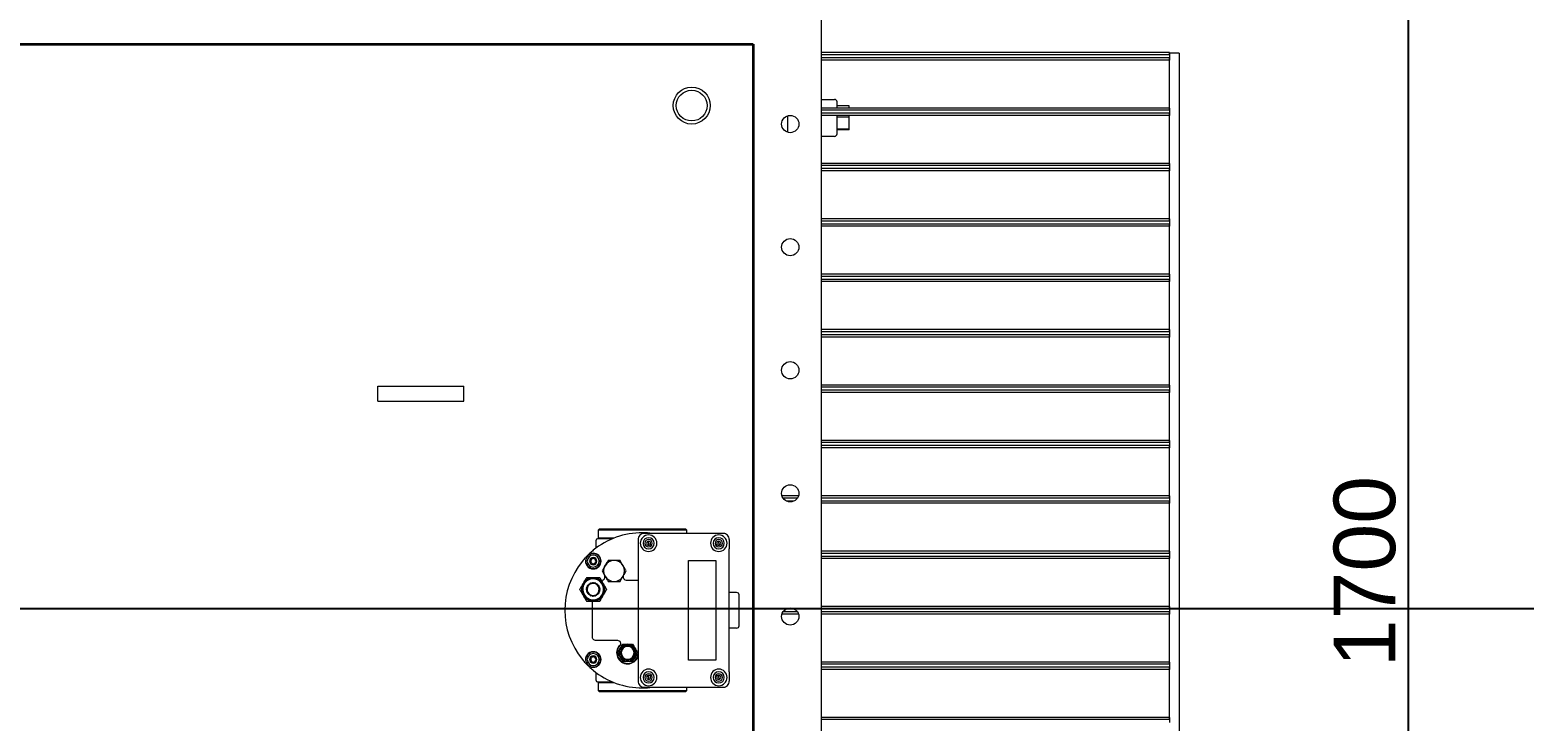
# Model space of a CAD drawing. Header units: millimetres. Extents: x 30710 to 48779, y -19256 to -8564.
# Drawn here: x 36833 to 38046, y -14002 to -13440 of the extents above; entities that cross this region are included whole.
import ezdxf

# ---------------------------------------------------------------- set-up
doc = ezdxf.new("R2010")
doc.units = ezdxf.units.MM
doc.header["$LTSCALE"] = 10
doc.linetypes.add('ACAD_ISO04W100', pattern=[30, 24, -3, 0, -3])
doc.layers.get('0').update_dxf_attribs({"color": 1, "linetype": 'ACAD_ISO04W100', "lineweight": 25})
doc.layers.get('Defpoints').update_dxf_attribs({"lineweight": 25})
for name, color, linetype, lineweight in [('2', 3, 'Continuous', 25), ('粗实线', 4, 'Continuous', 18), ('细实线', 3, 'Continuous', 35)]:
    doc.layers.add(name, color=color, linetype=linetype, lineweight=lineweight)
doc.styles.get("Standard").update_dxf_attribs({"font": ''})
doc.styles.get('Standard').set_extended_font_data('arial')
doc.dimstyles.new('2', dxfattribs={"dimscale": 20, "dimtxt": 2.5, "dimasz": 2.5, "dimexe": 1.5, "dimexo": 0, "dimgap": 0.5, "dimtad": 1, "dimtoh": 1, "dimtxsty": 'Standard', "dimcen": -2.5, "dimdle": 5, "dimclrd": 3, "dimclre": 3, "dimclrt": 3, "dimazin": 2, "dimtfac": 1, "dimtmove": 0, "dimatfit": 2, "dimfxl": 0, "dimtolj": 1, "dimarcsym": 0})

# ---------------------------------------------------------------- blocks, each defined once
blk = doc.blocks.new('*X21')
at = {"layer": '2', "linetype": 'Continuous'}
for points in [[(37952.4, -13042.6), (37944.1, -13092.6), (37960.7, -13092.6)], [(37952.4, -14717.6), (37944.1, -14667.6), (37960.7, -14667.6)]]:
    blk.add_hatch(color=3, dxfattribs=at).paths.add_polyline_path(points, flags=0)
at = {"layer": '2', "color": 3, "linetype": 'Continuous'}
for p, q in [((36870.2, -13042.6), (37982.4, -13042.6)), ((37952.4, -14717.6), (37952.4, -13042.6)), ((37372.7, -14717.6), (37982.4, -14717.6))]:
    blk.add_line(p, q, dxfattribs=at)
at = {"layer": '2', "color": 3, "insert": (37916.9, -13880.1), "char_height": 50, "width": 288.796, "attachment_point": 5, "rotation": 90}
blk.add_mtext('1700', dxfattribs=at)

msp = doc.modelspace()

# ---------------------------------------------------------------- linework, layer by layer
msp.add_line((35099.22, -13910.16), (37841.22, -13910.16))
at = {"layer": 'Defpoints'}
msp.add_line((30710.22, -13910.16), (45830.22, -13910.16), dxfattribs=at)
at = {"layer": '粗实线'}
for p, q in [((37475.22, -13396.56), (37475.22, -14426.56)), ((37758.22, -13458.56), (37475.22, -13458.56)), ((37758.22, -13460.36), (37475.22, -13460.36)), ((37758.22, -13462.76), (37475.22, -13462.76)), ((37758.22, -13464.56), (37475.22, -13464.56)), ((37758.22, -13458.56), (37758.22, -13460.36)), ((37758.22, -13460.36), (37758.22, -13459.06)), ((37762.22, -13459.06), (37758.22, -13459.06)), ((37758.22, -13460.36), (37758.22, -13462.76)), ((37758.22, -13505.36), (37758.22, -13462.76)), ((37758.22, -13462.76), (37758.22, -13464.56)), ((37758.22, -13503.56), (37758.22, -13464.56)), ((37766.22, -13459.06), (37762.22, -13459.06)), ((37766.22, -13459.06), (37766.22, -14364.06)), ((37475.22, -13496.56), (37486.22, -13496.56)), ((37758.22, -13503.56), (37475.22, -13503.56)), ((37758.22, -13505.36), (37475.22, -13505.36)), ((37488.22, -13503.56), (37488.22, -13498.56)), ((37498.22, -13501.827), (37488.22, -13501.827)), ((37498.22, -13503.56), (37498.22, -13501.827)), ((37758.22, -13503.56), (37758.22, -13505.36)), ((37758.22, -13505.36), (37758.22, -13507.76)), ((37448.22, -13523.268), (37448.22, -13509.852)), ((37758.22, -13507.76), (37475.22, -13507.76)), ((37758.22, -13509.56), (37475.22, -13509.56)), ((37488.22, -13524.56), (37488.22, -13509.56)), ((37498.22, -13511.076), (37488.22, -13511.076)), ((37498.22, -13511.076), (37498.22, -13509.56)), ((37498.22, -13520.809), (37498.22, -13511.076)), ((37758.22, -13550.36), (37758.22, -13507.76)), ((37758.22, -13507.76), (37758.22, -13509.56)), ((37758.22, -13548.56), (37758.22, -13509.56)), ((37486.22, -13526.56), (37475.22, -13526.56)), ((37498.22, -13520.809), (37488.22, -13520.809)), ((37498.22, -13521.292), (37488.22, -13521.292)), ((37498.22, -13521.292), (37498.22, -13520.809)), ((37758.22, -13548.56), (37475.22, -13548.56)), ((37758.22, -13550.36), (37475.22, -13550.36)), ((37758.22, -13552.76), (37475.22, -13552.76)), ((37758.22, -13554.56), (37475.22, -13554.56)), ((37758.22, -13548.56), (37758.22, -13550.36)), ((37758.22, -13550.36), (37758.22, -13552.76)), ((37758.22, -13595.36), (37758.22, -13552.76)), ((37758.22, -13552.76), (37758.22, -13554.56)), ((37758.22, -13593.56), (37758.22, -13554.56)), ((37758.22, -13593.56), (37475.22, -13593.56)), ((37758.22, -13595.36), (37475.22, -13595.36)), ((37758.22, -13597.76), (37475.22, -13597.76)), ((37758.22, -13599.56), (37475.22, -13599.56)), ((37758.22, -13593.56), (37758.22, -13595.36)), ((37758.22, -13595.36), (37758.22, -13597.76)), ((37758.22, -13640.36), (37758.22, -13597.76)), ((37758.22, -13597.76), (37758.22, -13599.56)), ((37758.22, -13638.56), (37758.22, -13599.56)), ((37758.22, -13638.56), (37475.22, -13638.56)), ((37758.22, -13638.56), (37758.22, -13640.36)), ((37758.22, -13640.36), (37475.22, -13640.36)), ((37758.22, -13642.76), (37475.22, -13642.76)), ((37758.22, -13644.56), (37475.22, -13644.56)), ((37758.22, -13640.36), (37758.22, -13642.76)), ((37758.22, -13685.36), (37758.22, -13642.76)), ((37758.22, -13642.76), (37758.22, -13644.56)), ((37758.22, -13683.56), (37758.22, -13644.56)), ((37758.22, -13683.56), (37475.22, -13683.56)), ((37758.22, -13685.36), (37475.22, -13685.36)), ((37758.22, -13687.76), (37475.22, -13687.76)), ((37758.22, -13683.56), (37758.22, -13685.36)), ((37758.22, -13685.36), (37758.22, -13687.76)), ((37758.22, -13730.36), (37758.22, -13687.76)), ((37758.22, -13687.76), (37758.22, -13689.56)), ((37758.22, -13689.56), (37475.22, -13689.56)), ((37758.22, -13728.56), (37758.22, -13689.56)), ((37115.22, -13741.56), (37115.22, -13729.56)), ((37115.22, -13729.56), (37185.22, -13729.56)), ((37185.22, -13741.56), (37185.22, -13729.56)), ((37758.22, -13728.56), (37475.22, -13728.56)), ((37758.22, -13730.36), (37475.22, -13730.36)), ((37758.22, -13732.76), (37475.22, -13732.76)), ((37758.22, -13734.56), (37475.22, -13734.56)), ((37758.22, -13728.56), (37758.22, -13730.36)), ((37758.22, -13730.36), (37758.22, -13732.76)), ((37758.22, -13775.36), (37758.22, -13732.76)), ((37758.22, -13732.76), (37758.22, -13734.56)), ((37758.22, -13773.56), (37758.22, -13734.56)), ((37115.22, -13741.56), (37185.22, -13741.56)), ((37758.22, -13773.56), (37475.22, -13773.56)), ((37758.22, -13775.36), (37475.22, -13775.36)), ((37758.22, -13777.76), (37475.22, -13777.76)), ((37758.22, -13779.56), (37475.22, -13779.56)), ((37758.22, -13773.56), (37758.22, -13775.36)), ((37758.22, -13775.36), (37758.22, -13777.76)), ((37758.22, -13820.36), (37758.22, -13777.76)), ((37758.22, -13777.76), (37758.22, -13779.56)), ((37758.22, -13818.56), (37758.22, -13779.56)), ((37456.928, -13818.56), (37443.511, -13818.56)), ((37456.098, -13820.36), (37444.341, -13820.36)), ((37758.22, -13818.56), (37475.22, -13818.56)), ((37758.22, -13820.36), (37475.22, -13820.36)), ((37758.22, -13818.56), (37758.22, -13820.36)), ((37758.22, -13820.36), (37758.22, -13822.76)), ((37453.469, -13822.76), (37446.97, -13822.76)), ((37758.22, -13822.76), (37475.22, -13822.76)), ((37758.22, -13824.56), (37475.22, -13824.56)), ((37758.22, -13865.36), (37758.22, -13822.76)), ((37758.22, -13822.76), (37758.22, -13824.56)), ((37758.22, -13863.56), (37758.22, -13824.56)), ((37294.47, -13846.06), (37294.97, -13845.56)), ((37294.47, -13853.06), (37294.47, -13846.06)), ((37294.47, -13846.06), (37299.259, -13846.06)), ((37299.692, -13845.56), (37294.97, -13845.56)), ((37299.259, -13846.06), (37365.97, -13846.06)), ((37360.747, -13845.56), (37299.692, -13845.56)), ((37365.47, -13845.56), (37360.747, -13845.56)), ((37365.47, -13845.56), (37365.97, -13846.06)), ((37365.97, -13846.06), (37365.97, -13849.06)), ((37292.72, -13860.911), (37292.72, -13854.56)), ((37305.589, -13853.56), (37293.72, -13853.56)), ((37294.97, -13853.56), (37294.47, -13853.06)), ((37299.259, -13853.06), (37294.47, -13853.06)), ((37306.803, -13853.06), (37299.259, -13853.06)), ((37326.686, -13854.06), (37326.686, -13861.592)), ((37335.186, -13857.06), (37335.186, -13855.41)), ((37335.186, -13857.06), (37335.186, -13858.71)), ((37386.962, -13849.06), (37340.41, -13849.06)), ((37392.186, -13857.06), (37392.186, -13855.41)), ((37392.186, -13857.06), (37392.186, -13858.71)), ((37400.686, -13854.06), (37400.686, -13861.592)), ((37326.686, -13861.592), (37326.686, -13961.528)), ((37400.686, -13961.528), (37400.686, -13861.592)), ((37758.22, -13863.56), (37475.22, -13863.56)), ((37758.22, -13865.36), (37475.22, -13865.36)), ((37758.22, -13867.76), (37475.22, -13867.76)), ((37758.22, -13869.56), (37475.22, -13869.56)), ((37758.22, -13863.56), (37758.22, -13865.36)), ((37758.22, -13865.36), (37758.22, -13867.76)), ((37758.22, -13910.36), (37758.22, -13867.76)), ((37758.22, -13867.76), (37758.22, -13869.56)), ((37758.22, -13908.56), (37758.22, -13869.56)), ((37367.686, -13952.06), (37367.686, -13871.06)), ((37367.686, -13871.06), (37389.686, -13871.06)), ((37389.686, -13871.06), (37389.686, -13952.06)), ((37296.779, -13886.979), (37297.388, -13886.979)), ((37316.984, -13886.979), (37326.148, -13886.979)), ((37289.605, -13933.145), (37289.605, -13904.434)), ((37406.686, -13897.06), (37400.686, -13897.06)), ((37408.686, -13924.06), (37408.686, -13899.06)), ((37456.928, -13914.56), (37443.511, -13914.56)), ((37456.098, -13912.76), (37444.341, -13912.76)), ((37453.469, -13910.36), (37446.97, -13910.36)), ((37758.22, -13908.56), (37475.22, -13908.56)), ((37758.22, -13910.36), (37475.22, -13910.36)), ((37758.22, -13912.76), (37475.22, -13912.76)), ((37758.22, -13914.56), (37475.22, -13914.56)), ((37758.22, -13908.56), (37758.22, -13910.36)), ((37758.22, -13910.36), (37758.22, -13912.76)), ((37758.22, -13955.36), (37758.22, -13912.76)), ((37758.22, -13912.76), (37758.22, -13914.56)), ((37758.22, -13953.56), (37758.22, -13914.56)), ((37406.686, -13926.06), (37400.686, -13926.06)), ((37310.139, -13936.14), (37292.601, -13936.14)), ((37389.686, -13952.06), (37367.686, -13952.06)), ((37758.22, -13953.56), (37475.22, -13953.56)), ((37758.22, -13955.36), (37475.22, -13955.36)), ((37758.22, -13953.56), (37758.22, -13955.36)), ((37758.22, -13955.36), (37758.22, -13957.76)), ((37292.72, -13968.56), (37292.72, -13962.208)), ((37326.686, -13961.528), (37326.686, -13969.06)), ((37335.186, -13966.06), (37335.186, -13964.41)), ((37335.186, -13966.06), (37335.186, -13967.71)), ((37392.186, -13966.06), (37392.186, -13964.41)), ((37392.186, -13966.06), (37392.186, -13967.71)), ((37400.686, -13961.528), (37400.686, -13969.06)), ((37758.22, -13957.76), (37475.22, -13957.76)), ((37758.22, -13959.56), (37475.22, -13959.56)), ((37758.22, -14000.36), (37758.22, -13957.76)), ((37758.22, -13957.76), (37758.22, -13959.56)), ((37758.22, -13998.56), (37758.22, -13959.56)), ((37293.72, -13969.56), (37305.589, -13969.56)), ((37294.47, -13970.06), (37294.97, -13969.56)), ((37294.47, -13977.06), (37294.47, -13970.06)), ((37294.47, -13970.06), (37299.259, -13970.06)), ((37294.97, -13977.56), (37294.47, -13977.06)), ((37299.259, -13977.06), (37294.47, -13977.06)), ((37294.97, -13977.56), (37299.692, -13977.56)), ((37299.259, -13970.06), (37306.803, -13970.06)), ((37365.97, -13977.06), (37299.259, -13977.06)), ((37299.692, -13977.56), (37360.747, -13977.56)), ((37340.41, -13974.06), (37386.962, -13974.06)), ((37360.747, -13977.56), (37365.47, -13977.56)), ((37365.97, -13977.06), (37365.47, -13977.56)), ((37365.97, -13974.06), (37365.97, -13977.06)), ((37758.22, -13998.56), (37475.22, -13998.56)), ((37758.22, -14000.36), (37475.22, -14000.36)), ((37758.22, -13998.56), (37758.22, -14000.36)), ((37758.22, -14000.36), (37758.22, -14002.76))]:
    msp.add_line(p, q, dxfattribs=at)
for points in [[(37287.857, -13869.779), (37288.147, -13869.487), (37288.403, -13869.232)], [(37288.403, -13953.888), (37288.147, -13953.633), (37287.857, -13953.34)]]:
    msp.add_lwpolyline(points, dxfattribs=at)
for centre, radius in [((37370.22, -13501.56), 15), ((37370.22, -13501.56), 12.5), ((37450.22, -13516.56), 7), ((37450.22, -13616.56), 7), ((37450.22, -13716.56), 7), ((37450.22, -13816.56), 7), ((37450.22, -13916.56), 7)]:
    msp.add_circle(centre, radius, dxfattribs=at)
for centre, radius, start, end in [((37486.22, -13498.56), 2, 0, 90), ((37486.22, -13524.56), 2, 270, 0), ((37330.186, -13911.56), 63, 90, 129.327237), ((37293.72, -13854.56), 1, 90, 180), ((37335.186, -13857.06), 6.707, 0, 180), ((37335.186, -13857.06), 6.707, 180, 0), ((37330.186, -13911.56), 63, 82.659007, 90), ((37335.186, -13857.06), 4.5, 0, 180), ((37335.186, -13857.06), 4.5, 180, 0), ((37335.186, -13857.06), 3, 0, 180), ((37335.186, -13857.06), 3, 180, 0), ((37335.186, -13857.06), 1.65, 90, 270), ((37335.186, -13857.06), 1.65, 270, 90), ((37392.186, -13857.06), 6.707, 0, 180), ((37392.186, -13857.06), 6.707, 180, 0), ((37392.186, -13857.06), 4.5, 0, 180), ((37392.186, -13857.06), 4.5, 180, 0), ((37392.186, -13857.06), 3, 0, 180), ((37392.186, -13857.06), 3, 180, 0), ((37392.186, -13857.06), 1.65, 90, 270), ((37392.186, -13857.06), 1.65, 270, 90), ((37290.234, -13871.608), 6.35, 164.504115, 270), ((37290.234, -13871.608), 6.033, 90, 270), ((37290.234, -13871.608), 4.85, 90, 270), ((37290.234, -13871.608), 3, 90, 270), ((37290.268, -13871.608), 2.1, 0, 180), ((37290.234, -13871.608), 6.35, 90, 105.495885), ((37290.234, -13871.608), 6.35, 270, 90), ((37290.234, -13871.608), 6.033, 270, 90), ((37290.234, -13871.608), 4.85, 270, 90), ((37290.234, -13871.608), 3, 270, 90), ((37330.186, -13911.56), 63, 140.672763, 219.327237), ((37290.268, -13871.608), 2.1, 180, 0), ((37307.186, -13879.56), 8.5, 150, 210), ((37307.186, -13879.56), 8.581, 142.133985, 157.866015), ((37307.186, -13879.56), 8.5, 90, 150), ((37307.186, -13879.56), 8.581, 82.133985, 97.866015), ((37307.186, -13879.56), 8.5, 30, 90), ((37307.186, -13879.56), 8.581, 22.133985, 37.866015), ((37307.186, -13879.56), 8.5, 330, 30), ((37290.186, -13894.56), 9.5, 150, 210), ((37290.186, -13894.56), 9, 171.415396, 351.415396), ((37290.186, -13894.56), 9, 351.415396, 171.415396), ((37290.186, -13894.56), 8.5, 171.415396, 351.415396), ((37290.186, -13894.56), 8.5, 351.415396, 171.415396), ((37290.186, -13894.56), 9.5, 90, 150), ((37290.186, -13894.56), 5.5, 175.483897, 176.592446), ((37290.186, -13894.56), 5.5, 168.283897, 169.392446), ((37290.186, -13894.56), 5.5, 161.083897, 162.192446), ((37290.186, -13894.56), 5.5, 153.883897, 154.992446), ((37290.186, -13894.56), 4.934, 118.438172, 298.438172), ((37290.186, -13894.56), 5.5, 146.683897, 147.792446), ((37290.186, -13894.56), 5.5, 139.483897, 140.592446), ((37290.186, -13894.56), 5.5, 132.283897, 133.392446), ((37290.186, -13894.56), 5.5, 125.083897, 126.192446), ((37290.186, -13894.56), 5.5, 118.438172, 118.992446), ((37290.186, -13894.56), 5.5, 117.883897, 118.438172), ((37290.186, -13894.56), 4.934, 298.438172, 118.438172), ((37290.186, -13894.56), 5.5, 110.683897, 111.792446), ((37290.186, -13894.56), 5.5, 103.483897, 104.592446), ((37290.186, -13894.56), 5.5, 96.283897, 97.392446), ((37290.186, -13894.56), 5.5, 89.083897, 90.192446), ((37290.186, -13894.56), 9.5, 30, 90), ((37290.186, -13894.56), 5.5, 81.883897, 82.992446), ((37290.186, -13894.56), 5.5, 74.683897, 75.792446), ((37290.186, -13894.56), 5.5, 67.483897, 68.592446), ((37290.186, -13894.56), 5.5, 60.283897, 61.392446), ((37290.186, -13894.56), 5.5, 53.083897, 54.192446), ((37290.186, -13894.56), 5.5, 45.883897, 46.992446), ((37290.186, -13894.56), 5.5, 38.683897, 39.792446), ((37290.186, -13894.56), 5.5, 31.483897, 32.592446), ((37290.186, -13894.56), 5.5, 24.283897, 25.392446), ((37290.186, -13894.56), 5.5, 17.083897, 18.192446), ((37290.186, -13894.56), 5.5, 9.883897, 10.992446), ((37290.186, -13894.56), 5.5, 2.683897, 3.792446), ((37297.388, -13884.56), 2.419, 270, 17.3055), ((37290.186, -13894.56), 9.5, 330, 30), ((37307.186, -13879.56), 8.5, 210, 270), ((37307.186, -13879.56), 8.5, 270, 330), ((37316.984, -13884.56), 2.419, 162.853567, 270), ((37290.186, -13894.56), 9.5, 210, 270), ((37290.186, -13894.56), 5.5, 182.683897, 183.792446), ((37290.186, -13894.56), 5.5, 189.883897, 190.992446), ((37290.186, -13894.56), 5.5, 197.083897, 198.192446), ((37290.186, -13894.56), 5.5, 204.283897, 205.392446), ((37290.186, -13894.56), 5.5, 211.483897, 212.592446), ((37290.186, -13894.56), 5.5, 218.683897, 219.792446), ((37290.186, -13894.56), 5.5, 225.883897, 226.992446), ((37290.186, -13894.56), 5.5, 233.083897, 234.192446), ((37290.186, -13894.56), 5.5, 240.283897, 241.392446), ((37290.186, -13894.56), 5.5, 247.483897, 248.592446), ((37290.186, -13894.56), 5.5, 254.683897, 255.792446), ((37290.186, -13894.56), 5.5, 261.883897, 262.992446), ((37290.186, -13894.56), 5.5, 269.083897, 270.192446), ((37290.186, -13894.56), 9.5, 270, 330), ((37290.186, -13894.56), 5.5, 276.283897, 277.392446), ((37290.186, -13894.56), 5.5, 283.483897, 284.592446), ((37290.186, -13894.56), 5.5, 290.683897, 291.792446), ((37290.186, -13894.56), 5.5, 297.883897, 298.438172), ((37290.186, -13894.56), 5.5, 298.438172, 298.992446), ((37290.186, -13894.56), 5.5, 305.083897, 306.192446), ((37290.186, -13894.56), 5.5, 312.283897, 313.392446), ((37290.186, -13894.56), 5.5, 319.483897, 320.592446), ((37290.186, -13894.56), 5.5, 326.683897, 327.792446), ((37290.186, -13894.56), 5.5, 333.883897, 334.992446), ((37290.186, -13894.56), 5.5, 341.083897, 342.192446), ((37290.186, -13894.56), 5.5, 348.283897, 349.392446), ((37290.186, -13894.56), 5.5, 355.483897, 356.592446), ((37406.686, -13899.06), 2, 0, 90), ((37406.686, -13924.06), 2, 270, 0), ((37318.186, -13946.06), 8.95, 137.014114, 270), ((37318.186, -13946.06), 8.581, 137.014114, 270), ((37310.139, -13938.56), 2.419, 317.014114, 90), ((37318.186, -13946.06), 7, 150, 210), ((37318.186, -13946.06), 7, 90, 150), ((37318.186, -13946.06), 6, 90, 270), ((37318.186, -13946.06), 5.8, 90, 270), ((37318.186, -13946.06), 5.75, 90, 270), ((37318.186, -13946.06), 5.25, 90, 270), ((37318.186, -13946.06), 7, 30, 90), ((37318.186, -13946.06), 6, 270, 90), ((37318.186, -13946.06), 5.8, 270, 90), ((37318.186, -13946.06), 5.75, 270, 90), ((37318.186, -13946.06), 5.25, 270, 90), ((37318.186, -13946.06), 7, 330, 30), ((37290.234, -13951.511), 6.35, 90, 195.495885), ((37290.234, -13951.511), 6.033, 90, 270), ((37290.234, -13951.511), 4.85, 90, 270), ((37290.234, -13951.511), 3, 90, 270), ((37290.268, -13951.511), 2.1, 0, 180), ((37290.268, -13951.511), 2.1, 180, 0), ((37290.234, -13951.511), 6.35, 270, 90), ((37290.234, -13951.511), 6.033, 270, 90), ((37290.234, -13951.511), 4.85, 270, 90), ((37290.234, -13951.511), 3, 270, 90), ((37318.186, -13946.06), 7, 210, 270), ((37318.186, -13946.06), 8.581, 270, 352.133985), ((37318.186, -13946.06), 8.95, 270, 341.747438), ((37318.186, -13946.06), 7, 270, 330), ((37290.234, -13951.511), 6.35, 254.504115, 270), ((37330.186, -13911.56), 63, 230.672763, 270), ((37335.186, -13966.06), 6.707, 360, 180), ((37335.186, -13966.06), 6.707, 180, 360), ((37335.186, -13966.06), 4.5, 360, 180), ((37335.186, -13966.06), 4.5, 180, 360), ((37335.186, -13966.06), 3, 360, 180), ((37335.186, -13966.06), 3, 180, 360), ((37335.186, -13966.06), 1.65, 90, 270), ((37335.186, -13966.06), 1.65, 270, 90), ((37392.186, -13966.06), 6.707, 0, 180), ((37392.186, -13966.06), 6.707, 180, 0), ((37392.186, -13966.06), 4.5, 0, 180), ((37392.186, -13966.06), 4.5, 180, 0), ((37392.186, -13966.06), 3, 0, 180), ((37392.186, -13966.06), 3, 180, 0), ((37392.186, -13966.06), 1.65, 90, 270), ((37392.186, -13966.06), 1.65, 270, 90), ((37293.72, -13968.56), 1, 180, 270), ((37330.186, -13911.56), 63, 270, 277.340993)]:
    msp.add_arc(centre, radius, start, end, dxfattribs=at)
for points, knots in [([(37331.686, -13849.06), (37331.389, -13849.075), (37330.74, -13849.109), (37329.478, -13849.49), (37328.071, -13850.426), (37326.912, -13852.095), (37326.761, -13853.404), (37326.686, -13854.06)], [0, 0, 0, 0, 0.89703181, 1.96309067, 3.92138583, 5.8768635, 7.83872949, 7.83872949, 7.83872949, 7.83872949]), ([(37333.273, -13849.06), (37332.978, -13849.06), (37332.45, -13849.06), (37331.919, -13849.06), (37331.686, -13849.06)], [0, 0, 0, 0, 0.88905986, 1.58750156, 1.58750156, 1.58750156, 1.58750156]), ([(37337.098, -13849.06), (37336.382, -13849.06), (37335.104, -13849.06), (37333.832, -13849.06), (37333.273, -13849.06)], [0, 0, 0, 0, 2.14505612, 3.82499687, 3.82499687, 3.82499687, 3.82499687]), ([(37340.41, -13849.06), (37339.784, -13849.06), (37338.665, -13849.06), (37337.577, -13849.06), (37337.098, -13849.06)], [0, 0, 0, 0, 1.85389406, 3.31154049, 3.31154049, 3.31154049, 3.31154049]), ([(37390.273, -13849.06), (37389.664, -13849.06), (37388.575, -13849.06), (37387.455, -13849.06), (37386.962, -13849.06)], [0, 0, 0, 0, 1.85375484, 3.31154049, 3.31154049, 3.31154049, 3.31154049]), ([(37394.098, -13849.06), (37393.382, -13849.06), (37392.104, -13849.06), (37390.832, -13849.06), (37390.273, -13849.06)], [0, 0, 0, 0, 2.14505612, 3.82499687, 3.82499687, 3.82499687, 3.82499687]), ([(37395.686, -13849.06), (37395.389, -13849.06), (37394.859, -13849.06), (37394.331, -13849.06), (37394.098, -13849.06)], [0, 0, 0, 0, 0.88893694, 1.58750156, 1.58750156, 1.58750156, 1.58750156]), ([(37400.686, -13854.06), (37400.611, -13853.407), (37400.461, -13852.099), (37399.306, -13850.431), (37397.924, -13849.509), (37396.666, -13849.116), (37396.013, -13849.078), (37395.686, -13849.06)], [0, 0, 0, 0, 1.95397115, 3.91168168, 5.86718794, 6.85005218, 7.8386291, 7.8386291, 7.8386291, 7.8386291]), ([(37283.838, -13868.888), (37283.448, -13869.317), (37282.672, -13870.171), (37281.858, -13871.147), (37281.453, -13871.634)], [0, 0, 0, 0, 1.82454194, 3.63718551, 3.63718551, 3.63718551, 3.63718551]), ([(37287.514, -13865.212), (37287.171, -13865.532), (37286.485, -13866.171), (37285.479, -13867.166), (37284.59, -13868.079), (37284.088, -13868.619), (37283.838, -13868.888)], [0, 0, 0, 0, 1.45640528, 2.90880929, 4.05573936, 5.20050076, 5.20050076, 5.20050076, 5.20050076]), ([(37290.26, -13862.827), (37289.77, -13863.235), (37288.794, -13864.048), (37287.94, -13864.825), (37287.514, -13865.212)], [0, 0, 0, 0, 1.82353638, 3.63718527, 3.63718527, 3.63718527, 3.63718527]), ([(37299.825, -13875.31), (37299.398, -13876.048), (37298.542, -13877.532), (37297.762, -13878.882), (37297.371, -13879.56)], [0, 0, 0, 0, 2.44291442, 4.90747729, 4.90747729, 4.90747729, 4.90747729]), ([(37297.371, -13879.56), (37297.76, -13880.233), (37298.539, -13881.583), (37299.396, -13883.067), (37299.825, -13883.81)], [0, 0, 0, 0, 2.44919296, 4.90747729, 4.90747729, 4.90747729, 4.90747729]), ([(37302.278, -13871.06), (37301.89, -13871.733), (37301.11, -13873.083), (37300.254, -13874.567), (37299.825, -13875.31)], [0, 0, 0, 0, 2.44919296, 4.90747729, 4.90747729, 4.90747729, 4.90747729]), ([(37307.186, -13871.06), (37306.332, -13871.06), (37304.618, -13871.06), (37303.06, -13871.06), (37302.278, -13871.06)], [0, 0, 0, 0, 2.44749543, 4.90747729, 4.90747729, 4.90747729, 4.90747729]), ([(37312.093, -13871.06), (37311.313, -13871.06), (37309.755, -13871.06), (37308.041, -13871.06), (37307.186, -13871.06)], [0, 0, 0, 0, 2.45684909, 4.90747729, 4.90747729, 4.90747729, 4.90747729]), ([(37314.547, -13875.31), (37314.121, -13874.571), (37313.264, -13873.087), (37312.485, -13871.738), (37312.093, -13871.06)], [0, 0, 0, 0, 2.44291442, 4.90747729, 4.90747729, 4.90747729, 4.90747729]), ([(37317.001, -13879.56), (37316.612, -13878.886), (37315.833, -13877.537), (37314.976, -13876.053), (37314.547, -13875.31)], [0, 0, 0, 0, 2.44919296, 4.90747729, 4.90747729, 4.90747729, 4.90747729]), ([(37314.547, -13883.81), (37314.974, -13883.071), (37315.83, -13881.587), (37316.609, -13880.238), (37317.001, -13879.56)], [0, 0, 0, 0, 2.44291442, 4.90747729, 4.90747729, 4.90747729, 4.90747729]), ([(37281.959, -13889.81), (37281.494, -13890.615), (37280.565, -13892.224), (37279.666, -13893.782), (37279.216, -13894.56)], [0, 0, 0, 0, 2.74379307, 5.48482756, 5.48482756, 5.48482756, 5.48482756]), ([(37279.216, -13894.56), (37279.666, -13895.339), (37280.565, -13896.896), (37281.494, -13898.506), (37281.959, -13899.31)], [0, 0, 0, 0, 2.74451611, 5.48482756, 5.48482756, 5.48482756, 5.48482756]), ([(37284.701, -13885.06), (37284.251, -13885.839), (37283.352, -13887.396), (37282.423, -13889.006), (37281.959, -13889.81)], [0, 0, 0, 0, 2.74451611, 5.48482756, 5.48482756, 5.48482756, 5.48482756]), ([(37284.692, -13894.817), (37284.746, -13894.763), (37284.844, -13894.667), (37284.943, -13894.57), (37284.986, -13894.527)], [0, 0, 0, 0, 0.231435653, 0.413277005, 0.413277005, 0.413277005, 0.413277005]), ([(37284.986, -13894.527), (37284.931, -13894.472), (37284.834, -13894.373), (37284.738, -13894.276), (37284.696, -13894.233)], [0, 0, 0, 0, 0.231434595, 0.413277005, 0.413277005, 0.413277005, 0.413277005]), ([(37290.186, -13885.06), (37289.253, -13885.06), (37287.394, -13885.06), (37285.596, -13885.06), (37284.701, -13885.06)], [0, 0, 0, 0, 2.75357305, 5.48482756, 5.48482756, 5.48482756, 5.48482756]), ([(37284.703, -13894.127), (37284.764, -13894.08), (37284.873, -13893.997), (37284.983, -13893.913), (37285.031, -13893.875)], [0, 0, 0, 0, 0.231435653, 0.413277005, 0.413277005, 0.413277005, 0.413277005]), ([(37285.031, -13893.875), (37284.984, -13893.814), (37284.9, -13893.704), (37284.817, -13893.595), (37284.78, -13893.547)], [0, 0, 0, 0, 0.231434595, 0.413277005, 0.413277005, 0.413277005, 0.413277005]), ([(37284.801, -13893.443), (37284.867, -13893.404), (37284.985, -13893.335), (37285.105, -13893.265), (37285.158, -13893.235)], [0, 0, 0, 0, 0.231435653, 0.413277005, 0.413277005, 0.413277005, 0.413277005]), ([(37285.158, -13893.235), (37285.118, -13893.168), (37285.049, -13893.048), (37284.98, -13892.93), (37284.949, -13892.878)], [0, 0, 0, 0, 0.231434595, 0.413277005, 0.413277005, 0.413277005, 0.413277005]), ([(37284.983, -13892.777), (37285.053, -13892.747), (37285.179, -13892.693), (37285.307, -13892.639), (37285.363, -13892.615)], [0, 0, 0, 0, 0.231435653, 0.413277005, 0.413277005, 0.413277005, 0.413277005]), ([(37285.363, -13892.615), (37285.333, -13892.544), (37285.279, -13892.416), (37285.225, -13892.29), (37285.202, -13892.235)], [0, 0, 0, 0, 0.231434595, 0.413277005, 0.413277005, 0.413277005, 0.413277005]), ([(37285.247, -13892.139), (37285.321, -13892.118), (37285.453, -13892.08), (37285.586, -13892.043), (37285.645, -13892.026)], [0, 0, 0, 0, 0.231435653, 0.413277005, 0.413277005, 0.413277005, 0.413277005]), ([(37285.645, -13892.026), (37285.624, -13891.951), (37285.586, -13891.818), (37285.549, -13891.686), (37285.532, -13891.628)], [0, 0, 0, 0, 0.231434595, 0.413277005, 0.413277005, 0.413277005, 0.413277005]), ([(37285.59, -13891.539), (37285.666, -13891.527), (37285.801, -13891.507), (37285.938, -13891.486), (37285.998, -13891.477)], [0, 0, 0, 0, 0.231435653, 0.413277005, 0.413277005, 0.413277005, 0.413277005]), ([(37285.998, -13891.477), (37285.987, -13891.4), (37285.966, -13891.263), (37285.945, -13891.128), (37285.936, -13891.068)], [0, 0, 0, 0, 0.231434595, 0.413277005, 0.413277005, 0.413277005, 0.413277005]), ([(37286.005, -13890.987), (37286.081, -13890.985), (37286.218, -13890.981), (37286.357, -13890.978), (37286.418, -13890.976)], [0, 0, 0, 0, 0.231435653, 0.413277005, 0.413277005, 0.413277005, 0.413277005]), ([(37286.418, -13890.976), (37286.416, -13890.899), (37286.412, -13890.76), (37286.409, -13890.623), (37286.407, -13890.563)], [0, 0, 0, 0, 0.231434595, 0.413277005, 0.413277005, 0.413277005, 0.413277005]), ([(37286.485, -13890.491), (37286.562, -13890.498), (37286.698, -13890.512), (37286.836, -13890.526), (37286.897, -13890.532)], [0, 0, 0, 0, 0.231435653, 0.413277005, 0.413277005, 0.413277005, 0.413277005]), ([(37286.897, -13890.532), (37286.904, -13890.455), (37286.918, -13890.317), (37286.932, -13890.181), (37286.938, -13890.121)], [0, 0, 0, 0, 0.231434595, 0.413277005, 0.413277005, 0.413277005, 0.413277005]), ([(37287.025, -13890.059), (37287.099, -13890.076), (37287.233, -13890.107), (37287.368, -13890.138), (37287.427, -13890.152)], [0, 0, 0, 0, 0.231435653, 0.413277005, 0.413277005, 0.413277005, 0.413277005]), ([(37287.427, -13890.152), (37287.445, -13890.076), (37287.476, -13889.941), (37287.507, -13889.808), (37287.52, -13889.749)], [0, 0, 0, 0, 0.231434595, 0.413277005, 0.413277005, 0.413277005, 0.413277005]), ([(37287.614, -13889.698), (37287.686, -13889.725), (37287.814, -13889.772), (37287.944, -13889.82), (37288.002, -13889.841)], [0, 0, 0, 0, 0.231435653, 0.413277005, 0.413277005, 0.413277005, 0.413277005]), ([(37288.002, -13889.841), (37288.028, -13889.768), (37288.076, -13889.638), (37288.123, -13889.509), (37288.144, -13889.453)], [0, 0, 0, 0, 0.231434595, 0.413277005, 0.413277005, 0.413277005, 0.413277005]), ([(37288.243, -13889.414), (37288.311, -13889.449), (37288.433, -13889.512), (37288.556, -13889.576), (37288.61, -13889.604)], [0, 0, 0, 0, 0.231435653, 0.413277005, 0.413277005, 0.413277005, 0.413277005]), ([(37288.61, -13889.604), (37288.646, -13889.535), (37288.71, -13889.412), (37288.773, -13889.291), (37288.8, -13889.237)], [0, 0, 0, 0, 0.231434595, 0.413277005, 0.413277005, 0.413277005, 0.413277005]), ([(37288.903, -13889.211), (37288.967, -13889.255), (37289.079, -13889.332), (37289.194, -13889.411), (37289.244, -13889.446)], [0, 0, 0, 0, 0.231435653, 0.413277005, 0.413277005, 0.413277005, 0.413277005]), ([(37289.244, -13889.446), (37289.288, -13889.382), (37289.366, -13889.268), (37289.444, -13889.155), (37289.478, -13889.105)], [0, 0, 0, 0, 0.231434595, 0.413277005, 0.413277005, 0.413277005, 0.413277005]), ([(37289.584, -13889.093), (37289.641, -13889.144), (37289.743, -13889.235), (37289.847, -13889.327), (37289.892, -13889.368)], [0, 0, 0, 0, 0.231435653, 0.413277005, 0.413277005, 0.413277005, 0.413277005]), ([(37289.892, -13889.368), (37289.944, -13889.31), (37290.036, -13889.207), (37290.127, -13889.105), (37290.167, -13889.06)], [0, 0, 0, 0, 0.231434595, 0.413277005, 0.413277005, 0.413277005, 0.413277005]), ([(37295.671, -13885.06), (37294.769, -13885.06), (37292.971, -13885.06), (37291.112, -13885.06), (37290.186, -13885.06)], [0, 0, 0, 0, 2.75153446, 5.48482756, 5.48482756, 5.48482756, 5.48482756]), ([(37290.274, -13889.06), (37290.324, -13889.118), (37290.414, -13889.221), (37290.505, -13889.326), (37290.545, -13889.372)], [0, 0, 0, 0, 0.231435653, 0.413277005, 0.413277005, 0.413277005, 0.413277005]), ([(37290.545, -13889.372), (37290.604, -13889.321), (37290.708, -13889.23), (37290.812, -13889.14), (37290.857, -13889.101)], [0, 0, 0, 0, 0.231434595, 0.413277005, 0.413277005, 0.413277005, 0.413277005]), ([(37290.962, -13889.115), (37291.005, -13889.178), (37291.081, -13889.292), (37291.159, -13889.407), (37291.193, -13889.458)], [0, 0, 0, 0, 0.231435653, 0.413277005, 0.413277005, 0.413277005, 0.413277005]), ([(37291.193, -13889.458), (37291.257, -13889.415), (37291.372, -13889.338), (37291.486, -13889.261), (37291.536, -13889.228)], [0, 0, 0, 0, 0.231434595, 0.413277005, 0.413277005, 0.413277005, 0.413277005]), ([(37291.639, -13889.255), (37291.673, -13889.324), (37291.734, -13889.446), (37291.797, -13889.57), (37291.824, -13889.624)], [0, 0, 0, 0, 0.231435653, 0.413277005, 0.413277005, 0.413277005, 0.413277005]), ([(37291.824, -13889.624), (37291.893, -13889.59), (37292.017, -13889.528), (37292.14, -13889.466), (37292.193, -13889.439)], [0, 0, 0, 0, 0.231434595, 0.413277005, 0.413277005, 0.413277005, 0.413277005]), ([(37292.292, -13889.479), (37292.318, -13889.551), (37292.363, -13889.68), (37292.409, -13889.811), (37292.43, -13889.869)], [0, 0, 0, 0, 0.231435653, 0.413277005, 0.413277005, 0.413277005, 0.413277005]), ([(37292.43, -13889.869), (37292.503, -13889.843), (37292.634, -13889.797), (37292.763, -13889.751), (37292.819, -13889.731)], [0, 0, 0, 0, 0.231434595, 0.413277005, 0.413277005, 0.413277005, 0.413277005]), ([(37292.912, -13889.783), (37292.929, -13889.858), (37292.958, -13889.992), (37292.987, -13890.127), (37293, -13890.187)], [0, 0, 0, 0, 0.231435653, 0.413277005, 0.413277005, 0.413277005, 0.413277005]), ([(37293, -13890.187), (37293.076, -13890.17), (37293.211, -13890.141), (37293.345, -13890.112), (37293.404, -13890.099)], [0, 0, 0, 0, 0.231434595, 0.413277005, 0.413277005, 0.413277005, 0.413277005]), ([(37293.489, -13890.162), (37293.496, -13890.239), (37293.508, -13890.375), (37293.52, -13890.513), (37293.526, -13890.574)], [0, 0, 0, 0, 0.231435653, 0.413277005, 0.413277005, 0.413277005, 0.413277005]), ([(37293.526, -13890.574), (37293.603, -13890.567), (37293.741, -13890.555), (37293.877, -13890.543), (37293.937, -13890.538)], [0, 0, 0, 0, 0.231434595, 0.413277005, 0.413277005, 0.413277005, 0.413277005]), ([(37294.015, -13890.611), (37294.012, -13890.688), (37294.006, -13890.824), (37294.001, -13890.963), (37293.999, -13891.024)], [0, 0, 0, 0, 0.231435653, 0.413277005, 0.413277005, 0.413277005, 0.413277005]), ([(37293.999, -13891.024), (37294.077, -13891.027), (37294.215, -13891.032), (37294.352, -13891.037), (37294.412, -13891.04)], [0, 0, 0, 0, 0.231434595, 0.413277005, 0.413277005, 0.413277005, 0.413277005]), ([(37294.479, -13891.122), (37294.467, -13891.198), (37294.445, -13891.333), (37294.422, -13891.47), (37294.412, -13891.53)], [0, 0, 0, 0, 0.231435653, 0.413277005, 0.413277005, 0.413277005, 0.413277005]), ([(37294.412, -13891.53), (37294.489, -13891.542), (37294.625, -13891.565), (37294.76, -13891.587), (37294.82, -13891.597)], [0, 0, 0, 0, 0.231434595, 0.413277005, 0.413277005, 0.413277005, 0.413277005]), ([(37294.876, -13891.687), (37294.854, -13891.761), (37294.815, -13891.892), (37294.776, -13892.025), (37294.758, -13892.083)], [0, 0, 0, 0, 0.231435653, 0.413277005, 0.413277005, 0.413277005, 0.413277005]), ([(37294.758, -13892.083), (37294.833, -13892.106), (37294.966, -13892.145), (37295.097, -13892.184), (37295.155, -13892.201)], [0, 0, 0, 0, 0.231434595, 0.413277005, 0.413277005, 0.413277005, 0.413277005]), ([(37295.199, -13892.298), (37295.168, -13892.368), (37295.113, -13892.493), (37295.057, -13892.62), (37295.033, -13892.676)], [0, 0, 0, 0, 0.231435653, 0.413277005, 0.413277005, 0.413277005, 0.413277005]), ([(37295.033, -13892.676), (37295.104, -13892.707), (37295.231, -13892.763), (37295.356, -13892.818), (37295.411, -13892.843)], [0, 0, 0, 0, 0.231434595, 0.413277005, 0.413277005, 0.413277005, 0.413277005]), ([(37295.443, -13892.944), (37295.404, -13893.01), (37295.333, -13893.127), (37295.262, -13893.246), (37295.231, -13893.298)], [0, 0, 0, 0, 0.231435653, 0.413277005, 0.413277005, 0.413277005, 0.413277005]), ([(37295.231, -13893.298), (37295.297, -13893.338), (37295.416, -13893.41), (37295.533, -13893.48), (37295.585, -13893.511)], [0, 0, 0, 0, 0.231434595, 0.413277005, 0.413277005, 0.413277005, 0.413277005]), ([(37295.604, -13893.616), (37295.557, -13893.676), (37295.472, -13893.784), (37295.387, -13893.893), (37295.349, -13893.941)], [0, 0, 0, 0, 0.231435653, 0.413277005, 0.413277005, 0.413277005, 0.413277005]), ([(37295.349, -13893.941), (37295.41, -13893.989), (37295.519, -13894.074), (37295.627, -13894.159), (37295.674, -13894.196)], [0, 0, 0, 0, 0.231434595, 0.413277005, 0.413277005, 0.413277005, 0.413277005]), ([(37295.68, -13894.302), (37295.625, -13894.356), (37295.528, -13894.452), (37295.429, -13894.55), (37295.386, -13894.593)], [0, 0, 0, 0, 0.231435653, 0.413277005, 0.413277005, 0.413277005, 0.413277005]), ([(37295.386, -13894.593), (37295.44, -13894.648), (37295.538, -13894.746), (37295.634, -13894.844), (37295.676, -13894.887)], [0, 0, 0, 0, 0.231434595, 0.413277005, 0.413277005, 0.413277005, 0.413277005]), ([(37298.413, -13889.81), (37297.948, -13889.005), (37297.019, -13887.395), (37296.12, -13885.838), (37295.671, -13885.06)], [0, 0, 0, 0, 2.74379307, 5.48482756, 5.48482756, 5.48482756, 5.48482756]), ([(37301.156, -13894.56), (37300.706, -13893.781), (37299.807, -13892.223), (37298.877, -13890.614), (37298.413, -13889.81)], [0, 0, 0, 0, 2.74451611, 5.48482756, 5.48482756, 5.48482756, 5.48482756]), ([(37298.413, -13899.31), (37298.878, -13898.505), (37299.807, -13896.895), (37300.706, -13895.338), (37301.156, -13894.56)], [0, 0, 0, 0, 2.74379307, 5.48482756, 5.48482756, 5.48482756, 5.48482756]), ([(37299.825, -13883.81), (37300.251, -13884.548), (37301.108, -13886.032), (37301.887, -13887.382), (37302.278, -13888.06)], [0, 0, 0, 0, 2.44291442, 4.90747729, 4.90747729, 4.90747729, 4.90747729]), ([(37302.278, -13888.06), (37303.06, -13888.06), (37304.618, -13888.06), (37306.332, -13888.06), (37307.186, -13888.06)], [0, 0, 0, 0, 2.45998186, 4.90747729, 4.90747729, 4.90747729, 4.90747729]), ([(37307.186, -13888.06), (37308.041, -13888.06), (37309.755, -13888.06), (37311.313, -13888.06), (37312.093, -13888.06)], [0, 0, 0, 0, 2.4506282, 4.90747729, 4.90747729, 4.90747729, 4.90747729]), ([(37312.093, -13888.06), (37312.482, -13887.386), (37313.261, -13886.037), (37314.118, -13884.553), (37314.547, -13883.81)], [0, 0, 0, 0, 2.44919296, 4.90747729, 4.90747729, 4.90747729, 4.90747729]), ([(37326.148, -13886.979), (37326.269, -13886.97), (37326.465, -13886.956), (37326.625, -13886.846), (37326.686, -13886.804)], [0, 0, 0, 0, 0.355585629, 0.575813633, 0.575813633, 0.575813633, 0.575813633]), ([(37281.959, -13899.31), (37282.424, -13900.115), (37283.353, -13901.724), (37284.252, -13903.282), (37284.701, -13904.06)], [0, 0, 0, 0, 2.74379307, 5.48482756, 5.48482756, 5.48482756, 5.48482756]), ([(37285.023, -13895.179), (37284.962, -13895.131), (37284.853, -13895.045), (37284.745, -13894.961), (37284.698, -13894.923)], [0, 0, 0, 0, 0.231434595, 0.413277005, 0.413277005, 0.413277005, 0.413277005]), ([(37284.701, -13904.06), (37285.596, -13904.06), (37287.394, -13904.06), (37289.253, -13904.06), (37290.186, -13904.06)], [0, 0, 0, 0, 2.73125451, 5.48482756, 5.48482756, 5.48482756, 5.48482756]), ([(37284.768, -13895.504), (37284.815, -13895.444), (37284.9, -13895.336), (37284.985, -13895.227), (37285.023, -13895.179)], [0, 0, 0, 0, 0.231435653, 0.413277005, 0.413277005, 0.413277005, 0.413277005]), ([(37285.141, -13895.821), (37285.075, -13895.781), (37284.956, -13895.71), (37284.838, -13895.639), (37284.787, -13895.608)], [0, 0, 0, 0, 0.231434595, 0.413277005, 0.413277005, 0.413277005, 0.413277005]), ([(37284.929, -13896.175), (37284.968, -13896.11), (37285.038, -13895.992), (37285.11, -13895.873), (37285.141, -13895.821)], [0, 0, 0, 0, 0.231435653, 0.413277005, 0.413277005, 0.413277005, 0.413277005]), ([(37285.339, -13896.443), (37285.268, -13896.412), (37285.141, -13896.356), (37285.016, -13896.301), (37284.961, -13896.277)], [0, 0, 0, 0, 0.231434595, 0.413277005, 0.413277005, 0.413277005, 0.413277005]), ([(37285.173, -13896.822), (37285.203, -13896.751), (37285.259, -13896.626), (37285.314, -13896.499), (37285.339, -13896.443)], [0, 0, 0, 0, 0.231435653, 0.413277005, 0.413277005, 0.413277005, 0.413277005]), ([(37285.613, -13897.036), (37285.539, -13897.014), (37285.406, -13896.974), (37285.275, -13896.935), (37285.217, -13896.918)], [0, 0, 0, 0, 0.231434595, 0.413277005, 0.413277005, 0.413277005, 0.413277005]), ([(37285.496, -13897.432), (37285.517, -13897.359), (37285.556, -13897.227), (37285.596, -13897.094), (37285.613, -13897.036)], [0, 0, 0, 0, 0.231435653, 0.413277005, 0.413277005, 0.413277005, 0.413277005]), ([(37285.96, -13897.59), (37285.883, -13897.577), (37285.746, -13897.554), (37285.611, -13897.532), (37285.552, -13897.522)], [0, 0, 0, 0, 0.231434595, 0.413277005, 0.413277005, 0.413277005, 0.413277005]), ([(37285.893, -13897.997), (37285.905, -13897.922), (37285.927, -13897.787), (37285.95, -13897.65), (37285.96, -13897.59)], [0, 0, 0, 0, 0.231435653, 0.413277005, 0.413277005, 0.413277005, 0.413277005]), ([(37286.373, -13898.095), (37286.295, -13898.092), (37286.157, -13898.087), (37286.02, -13898.082), (37285.96, -13898.08)], [0, 0, 0, 0, 0.231434595, 0.413277005, 0.413277005, 0.413277005, 0.413277005]), ([(37286.357, -13898.508), (37286.36, -13898.432), (37286.365, -13898.295), (37286.371, -13898.156), (37286.373, -13898.095)], [0, 0, 0, 0, 0.231435653, 0.413277005, 0.413277005, 0.413277005, 0.413277005]), ([(37286.846, -13898.545), (37286.769, -13898.552), (37286.631, -13898.564), (37286.494, -13898.576), (37286.434, -13898.582)], [0, 0, 0, 0, 0.231434595, 0.413277005, 0.413277005, 0.413277005, 0.413277005]), ([(37286.882, -13898.957), (37286.876, -13898.881), (37286.864, -13898.744), (37286.851, -13898.606), (37286.846, -13898.545)], [0, 0, 0, 0, 0.231435653, 0.413277005, 0.413277005, 0.413277005, 0.413277005]), ([(37287.372, -13898.933), (37287.296, -13898.949), (37287.161, -13898.978), (37287.027, -13899.007), (37286.968, -13899.02)], [0, 0, 0, 0, 0.231434595, 0.413277005, 0.413277005, 0.413277005, 0.413277005]), ([(37287.46, -13899.336), (37287.443, -13899.261), (37287.414, -13899.128), (37287.385, -13898.992), (37287.372, -13898.933)], [0, 0, 0, 0, 0.231435653, 0.413277005, 0.413277005, 0.413277005, 0.413277005]), ([(37287.942, -13899.251), (37287.869, -13899.277), (37287.738, -13899.323), (37287.609, -13899.368), (37287.552, -13899.388)], [0, 0, 0, 0, 0.231434595, 0.413277005, 0.413277005, 0.413277005, 0.413277005]), ([(37288.08, -13899.64), (37288.054, -13899.568), (37288.009, -13899.439), (37287.963, -13899.308), (37287.942, -13899.251)], [0, 0, 0, 0, 0.231435653, 0.413277005, 0.413277005, 0.413277005, 0.413277005]), ([(37288.548, -13899.495), (37288.478, -13899.53), (37288.355, -13899.592), (37288.232, -13899.653), (37288.178, -13899.68)], [0, 0, 0, 0, 0.231434595, 0.413277005, 0.413277005, 0.413277005, 0.413277005]), ([(37288.733, -13899.864), (37288.699, -13899.796), (37288.637, -13899.673), (37288.575, -13899.55), (37288.548, -13899.495)], [0, 0, 0, 0, 0.231435653, 0.413277005, 0.413277005, 0.413277005, 0.413277005]), ([(37289.179, -13899.661), (37289.115, -13899.705), (37289, -13899.782), (37288.886, -13899.858), (37288.836, -13899.891)], [0, 0, 0, 0, 0.231434595, 0.413277005, 0.413277005, 0.413277005, 0.413277005]), ([(37289.409, -13900.005), (37289.367, -13899.941), (37289.291, -13899.827), (37289.213, -13899.712), (37289.179, -13899.661)], [0, 0, 0, 0, 0.231435653, 0.413277005, 0.413277005, 0.413277005, 0.413277005]), ([(37289.827, -13899.747), (37289.768, -13899.798), (37289.664, -13899.889), (37289.56, -13899.979), (37289.515, -13900.019)], [0, 0, 0, 0, 0.231434595, 0.413277005, 0.413277005, 0.413277005, 0.413277005]), ([(37289.605, -13904.434), (37289.602, -13904.312), (37289.598, -13904.179), (37289.532, -13904.069), (37289.526, -13904.06)], [0, 0, 0, 0, 0.354375202, 0.386962444, 0.386962444, 0.386962444, 0.386962444]), ([(37290.098, -13900.059), (37290.048, -13900.001), (37289.958, -13899.898), (37289.867, -13899.793), (37289.827, -13899.747)], [0, 0, 0, 0, 0.231435653, 0.413277005, 0.413277005, 0.413277005, 0.413277005]), ([(37290.186, -13904.06), (37291.112, -13904.06), (37292.971, -13904.06), (37294.769, -13904.06), (37295.671, -13904.06)], [0, 0, 0, 0, 2.7332931, 5.48482756, 5.48482756, 5.48482756, 5.48482756]), ([(37290.48, -13899.751), (37290.428, -13899.809), (37290.336, -13899.913), (37290.244, -13900.015), (37290.204, -13900.06)], [0, 0, 0, 0, 0.231434595, 0.413277005, 0.413277005, 0.413277005, 0.413277005]), ([(37290.788, -13900.027), (37290.731, -13899.976), (37290.629, -13899.884), (37290.525, -13899.792), (37290.48, -13899.751)], [0, 0, 0, 0, 0.231435653, 0.413277005, 0.413277005, 0.413277005, 0.413277005]), ([(37291.128, -13899.674), (37291.084, -13899.738), (37291.005, -13899.852), (37290.928, -13899.964), (37290.894, -13900.014)], [0, 0, 0, 0, 0.231434595, 0.413277005, 0.413277005, 0.413277005, 0.413277005]), ([(37291.468, -13899.908), (37291.405, -13899.865), (37291.292, -13899.787), (37291.178, -13899.708), (37291.128, -13899.674)], [0, 0, 0, 0, 0.231435653, 0.413277005, 0.413277005, 0.413277005, 0.413277005]), ([(37291.762, -13899.515), (37291.726, -13899.584), (37291.662, -13899.707), (37291.599, -13899.829), (37291.572, -13899.882)], [0, 0, 0, 0, 0.231434595, 0.413277005, 0.413277005, 0.413277005, 0.413277005]), ([(37292.129, -13899.705), (37292.06, -13899.67), (37291.939, -13899.607), (37291.816, -13899.543), (37291.762, -13899.515)], [0, 0, 0, 0, 0.231435653, 0.413277005, 0.413277005, 0.413277005, 0.413277005]), ([(37292.37, -13899.279), (37292.343, -13899.352), (37292.296, -13899.482), (37292.249, -13899.61), (37292.228, -13899.667)], [0, 0, 0, 0, 0.231434595, 0.413277005, 0.413277005, 0.413277005, 0.413277005]), ([(37292.758, -13899.421), (37292.686, -13899.395), (37292.558, -13899.348), (37292.427, -13899.3), (37292.37, -13899.279)], [0, 0, 0, 0, 0.231435653, 0.413277005, 0.413277005, 0.413277005, 0.413277005]), ([(37292.944, -13898.968), (37292.927, -13899.043), (37292.896, -13899.178), (37292.865, -13899.312), (37292.852, -13899.37)], [0, 0, 0, 0, 0.231434595, 0.413277005, 0.413277005, 0.413277005, 0.413277005]), ([(37293.347, -13899.06), (37293.272, -13899.043), (37293.139, -13899.013), (37293.004, -13898.981), (37292.944, -13898.968)], [0, 0, 0, 0, 0.231435653, 0.413277005, 0.413277005, 0.413277005, 0.413277005]), ([(37293.475, -13898.587), (37293.467, -13898.664), (37293.453, -13898.802), (37293.44, -13898.939), (37293.434, -13898.998)], [0, 0, 0, 0, 0.231434595, 0.413277005, 0.413277005, 0.413277005, 0.413277005]), ([(37293.886, -13898.629), (37293.81, -13898.621), (37293.674, -13898.607), (37293.536, -13898.593), (37293.475, -13898.587)], [0, 0, 0, 0, 0.231435653, 0.413277005, 0.413277005, 0.413277005, 0.413277005]), ([(37294.367, -13898.133), (37294.291, -13898.135), (37294.154, -13898.138), (37294.015, -13898.142), (37293.954, -13898.143)], [0, 0, 0, 0, 0.231435653, 0.413277005, 0.413277005, 0.413277005, 0.413277005]), ([(37293.954, -13898.143), (37293.956, -13898.221), (37293.959, -13898.359), (37293.963, -13898.496), (37293.964, -13898.556)], [0, 0, 0, 0, 0.231434595, 0.413277005, 0.413277005, 0.413277005, 0.413277005]), ([(37294.782, -13897.581), (37294.706, -13897.592), (37294.571, -13897.613), (37294.434, -13897.634), (37294.373, -13897.643)], [0, 0, 0, 0, 0.231435653, 0.413277005, 0.413277005, 0.413277005, 0.413277005]), ([(37294.373, -13897.643), (37294.385, -13897.719), (37294.406, -13897.856), (37294.426, -13897.992), (37294.435, -13898.051)], [0, 0, 0, 0, 0.231434595, 0.413277005, 0.413277005, 0.413277005, 0.413277005]), ([(37295.124, -13896.981), (37295.051, -13897.002), (37294.919, -13897.039), (37294.786, -13897.077), (37294.727, -13897.094)], [0, 0, 0, 0, 0.231435653, 0.413277005, 0.413277005, 0.413277005, 0.413277005]), ([(37294.727, -13897.094), (37294.748, -13897.168), (37294.786, -13897.302), (37294.823, -13897.433), (37294.84, -13897.491)], [0, 0, 0, 0, 0.231434595, 0.413277005, 0.413277005, 0.413277005, 0.413277005]), ([(37295.389, -13896.343), (37295.318, -13896.373), (37295.192, -13896.426), (37295.065, -13896.481), (37295.009, -13896.504)], [0, 0, 0, 0, 0.231435653, 0.413277005, 0.413277005, 0.413277005, 0.413277005]), ([(37295.009, -13896.504), (37295.039, -13896.576), (37295.093, -13896.703), (37295.147, -13896.829), (37295.17, -13896.885)], [0, 0, 0, 0, 0.231434595, 0.413277005, 0.413277005, 0.413277005, 0.413277005]), ([(37295.571, -13895.677), (37295.505, -13895.715), (37295.387, -13895.784), (37295.267, -13895.854), (37295.214, -13895.885)], [0, 0, 0, 0, 0.231435653, 0.413277005, 0.413277005, 0.413277005, 0.413277005]), ([(37295.214, -13895.885), (37295.253, -13895.952), (37295.323, -13896.071), (37295.392, -13896.19), (37295.422, -13896.242)], [0, 0, 0, 0, 0.231434595, 0.413277005, 0.413277005, 0.413277005, 0.413277005]), ([(37295.669, -13894.993), (37295.608, -13895.039), (37295.499, -13895.123), (37295.389, -13895.207), (37295.341, -13895.244)], [0, 0, 0, 0, 0.231435653, 0.413277005, 0.413277005, 0.413277005, 0.413277005]), ([(37295.341, -13895.244), (37295.388, -13895.306), (37295.472, -13895.416), (37295.555, -13895.524), (37295.592, -13895.572)], [0, 0, 0, 0, 0.231434595, 0.413277005, 0.413277005, 0.413277005, 0.413277005]), ([(37295.671, -13904.06), (37296.121, -13903.281), (37297.02, -13901.723), (37297.949, -13900.114), (37298.413, -13899.31)], [0, 0, 0, 0, 2.74451611, 5.48482756, 5.48482756, 5.48482756, 5.48482756]), ([(37292.601, -13936.14), (37292.176, -13936.088), (37291.293, -13935.978), (37290.288, -13935.168), (37289.703, -13934.16), (37289.637, -13933.474), (37289.605, -13933.145)], [0, 0, 0, 0, 1.26914408, 2.63974093, 3.70627524, 4.69382628, 4.69382628, 4.69382628, 4.69382628]), ([(37310.103, -13946.06), (37310.423, -13945.505), (37311.065, -13944.394), (37311.77, -13943.172), (37312.124, -13942.56)], [0, 0, 0, 0, 2.01698196, 4.04145188, 4.04145188, 4.04145188, 4.04145188]), ([(37312.124, -13942.56), (37312.475, -13941.951), (37313.18, -13940.73), (37313.822, -13939.618), (37314.144, -13939.06)], [0, 0, 0, 0, 2.01181208, 4.04145188, 4.04145188, 4.04145188, 4.04145188]), ([(37314.144, -13939.06), (37314.788, -13939.06), (37316.072, -13939.06), (37317.483, -13939.06), (37318.186, -13939.06)], [0, 0, 0, 0, 2.02652884, 4.04145188, 4.04145188, 4.04145188, 4.04145188]), ([(37318.186, -13939.06), (37318.891, -13939.06), (37320.301, -13939.06), (37321.585, -13939.06), (37322.227, -13939.06)], [0, 0, 0, 0, 2.01836724, 4.04145188, 4.04145188, 4.04145188, 4.04145188]), ([(37322.227, -13939.06), (37322.548, -13939.614), (37323.189, -13940.726), (37323.895, -13941.948), (37324.248, -13942.56)], [0, 0, 0, 0, 2.01698196, 4.04145188, 4.04145188, 4.04145188, 4.04145188]), ([(37324.248, -13942.56), (37324.599, -13943.168), (37325.305, -13944.39), (37325.946, -13945.501), (37326.269, -13946.06)], [0, 0, 0, 0, 2.01181208, 4.04145188, 4.04145188, 4.04145188, 4.04145188]), ([(37281.453, -13951.486), (37281.861, -13951.975), (37282.674, -13952.952), (37283.451, -13953.806), (37283.838, -13954.231)], [0, 0, 0, 0, 1.82353638, 3.63718527, 3.63718527, 3.63718527, 3.63718527]), ([(37283.838, -13954.231), (37284.158, -13954.575), (37284.797, -13955.261), (37285.792, -13956.267), (37286.706, -13957.156), (37287.245, -13957.657), (37287.514, -13957.908)], [0, 0, 0, 0, 1.45640528, 2.90880929, 4.05573936, 5.20050076, 5.20050076, 5.20050076, 5.20050076]), ([(37312.124, -13949.56), (37311.773, -13948.951), (37311.067, -13947.73), (37310.425, -13946.618), (37310.103, -13946.06)], [0, 0, 0, 0, 2.01181208, 4.04145188, 4.04145188, 4.04145188, 4.04145188]), ([(37314.144, -13953.06), (37313.824, -13952.505), (37313.183, -13951.394), (37312.477, -13950.172), (37312.124, -13949.56)], [0, 0, 0, 0, 2.01698196, 4.04145188, 4.04145188, 4.04145188, 4.04145188]), ([(37318.186, -13953.06), (37317.483, -13953.06), (37316.072, -13953.06), (37314.788, -13953.06), (37314.144, -13953.06)], [0, 0, 0, 0, 2.01492305, 4.04145188, 4.04145188, 4.04145188, 4.04145188]), ([(37322.227, -13953.06), (37321.585, -13953.06), (37320.301, -13953.06), (37318.891, -13953.06), (37318.186, -13953.06)], [0, 0, 0, 0, 2.02308464, 4.04145188, 4.04145188, 4.04145188, 4.04145188]), ([(37324.248, -13949.56), (37323.897, -13950.168), (37323.192, -13951.39), (37322.55, -13952.501), (37322.227, -13953.06)], [0, 0, 0, 0, 2.01181208, 4.04145188, 4.04145188, 4.04145188, 4.04145188]), ([(37326.269, -13946.06), (37325.949, -13946.614), (37325.307, -13947.726), (37324.601, -13948.948), (37324.248, -13949.56)], [0, 0, 0, 0, 2.01698196, 4.04145188, 4.04145188, 4.04145188, 4.04145188]), ([(37287.514, -13957.908), (37287.943, -13958.297), (37288.797, -13959.074), (37289.773, -13959.887), (37290.26, -13960.293)], [0, 0, 0, 0, 1.82454194, 3.63718551, 3.63718551, 3.63718551, 3.63718551]), ([(37326.686, -13969.06), (37326.761, -13969.713), (37326.911, -13971.02), (37328.066, -13972.688), (37329.448, -13973.611), (37330.706, -13974.004), (37331.359, -13974.041), (37331.686, -13974.06)], [0, 0, 0, 0, 1.95397115, 3.91168168, 5.86718794, 6.85005218, 7.8386291, 7.8386291, 7.8386291, 7.8386291]), ([(37331.686, -13974.06), (37331.983, -13974.06), (37332.513, -13974.06), (37333.041, -13974.06), (37333.273, -13974.06)], [0, 0, 0, 0, 0.88893694, 1.58750156, 1.58750156, 1.58750156, 1.58750156]), ([(37333.273, -13974.06), (37333.99, -13974.06), (37335.267, -13974.06), (37336.54, -13974.06), (37337.098, -13974.06)], [0, 0, 0, 0, 2.14505612, 3.82499687, 3.82499687, 3.82499687, 3.82499687]), ([(37337.098, -13974.06), (37337.708, -13974.06), (37338.796, -13974.06), (37339.917, -13974.06), (37340.41, -13974.06)], [0, 0, 0, 0, 1.85375484, 3.31154049, 3.31154049, 3.31154049, 3.31154049]), ([(37386.962, -13974.06), (37387.588, -13974.06), (37388.707, -13974.06), (37389.795, -13974.06), (37390.273, -13974.06)], [0, 0, 0, 0, 1.85389406, 3.31154049, 3.31154049, 3.31154049, 3.31154049]), ([(37390.273, -13974.06), (37390.99, -13974.06), (37392.267, -13974.06), (37393.54, -13974.06), (37394.098, -13974.06)], [0, 0, 0, 0, 2.14505612, 3.82499687, 3.82499687, 3.82499687, 3.82499687]), ([(37394.098, -13974.06), (37394.394, -13974.06), (37394.922, -13974.06), (37395.452, -13974.06), (37395.686, -13974.06)], [0, 0, 0, 0, 0.88905986, 1.58750156, 1.58750156, 1.58750156, 1.58750156]), ([(37395.686, -13974.06), (37395.983, -13974.044), (37396.632, -13974.01), (37397.894, -13973.63), (37399.301, -13972.693), (37400.46, -13971.025), (37400.61, -13969.715), (37400.686, -13969.06)], [0, 0, 0, 0, 0.89703181, 1.96309067, 3.92138583, 5.8768635, 7.83872949, 7.83872949, 7.83872949, 7.83872949])]:
    msp.add_open_spline(points, degree=3, knots=knots, dxfattribs=at)
at = {"layer": '细实线'}
for p, q in [((35520.22, -13451.56), (37420.22, -13451.56)), ((37420.22, -13451.56), (37420.22, -14371.56))]:
    msp.add_line(p, q, dxfattribs=at)

# ---------------------------------------------------------------- dimensions: what is measured, and where the dimension line sits
at = {"layer": '2'}
dim = msp.add_linear_dim(base=(37952.408, -13042.56), p1=(37372.72, -14717.56), p2=(36870.22, -13042.56), angle=90, text='1700', dimstyle='2', override={"dimsah": 1}, dxfattribs=at)
dim.commit()
dim.dimension.update_dxf_attribs({"geometry": '*X21', "text_midpoint": (37916.894, -13880.06)})

doc.saveas('drawing.dxf')
